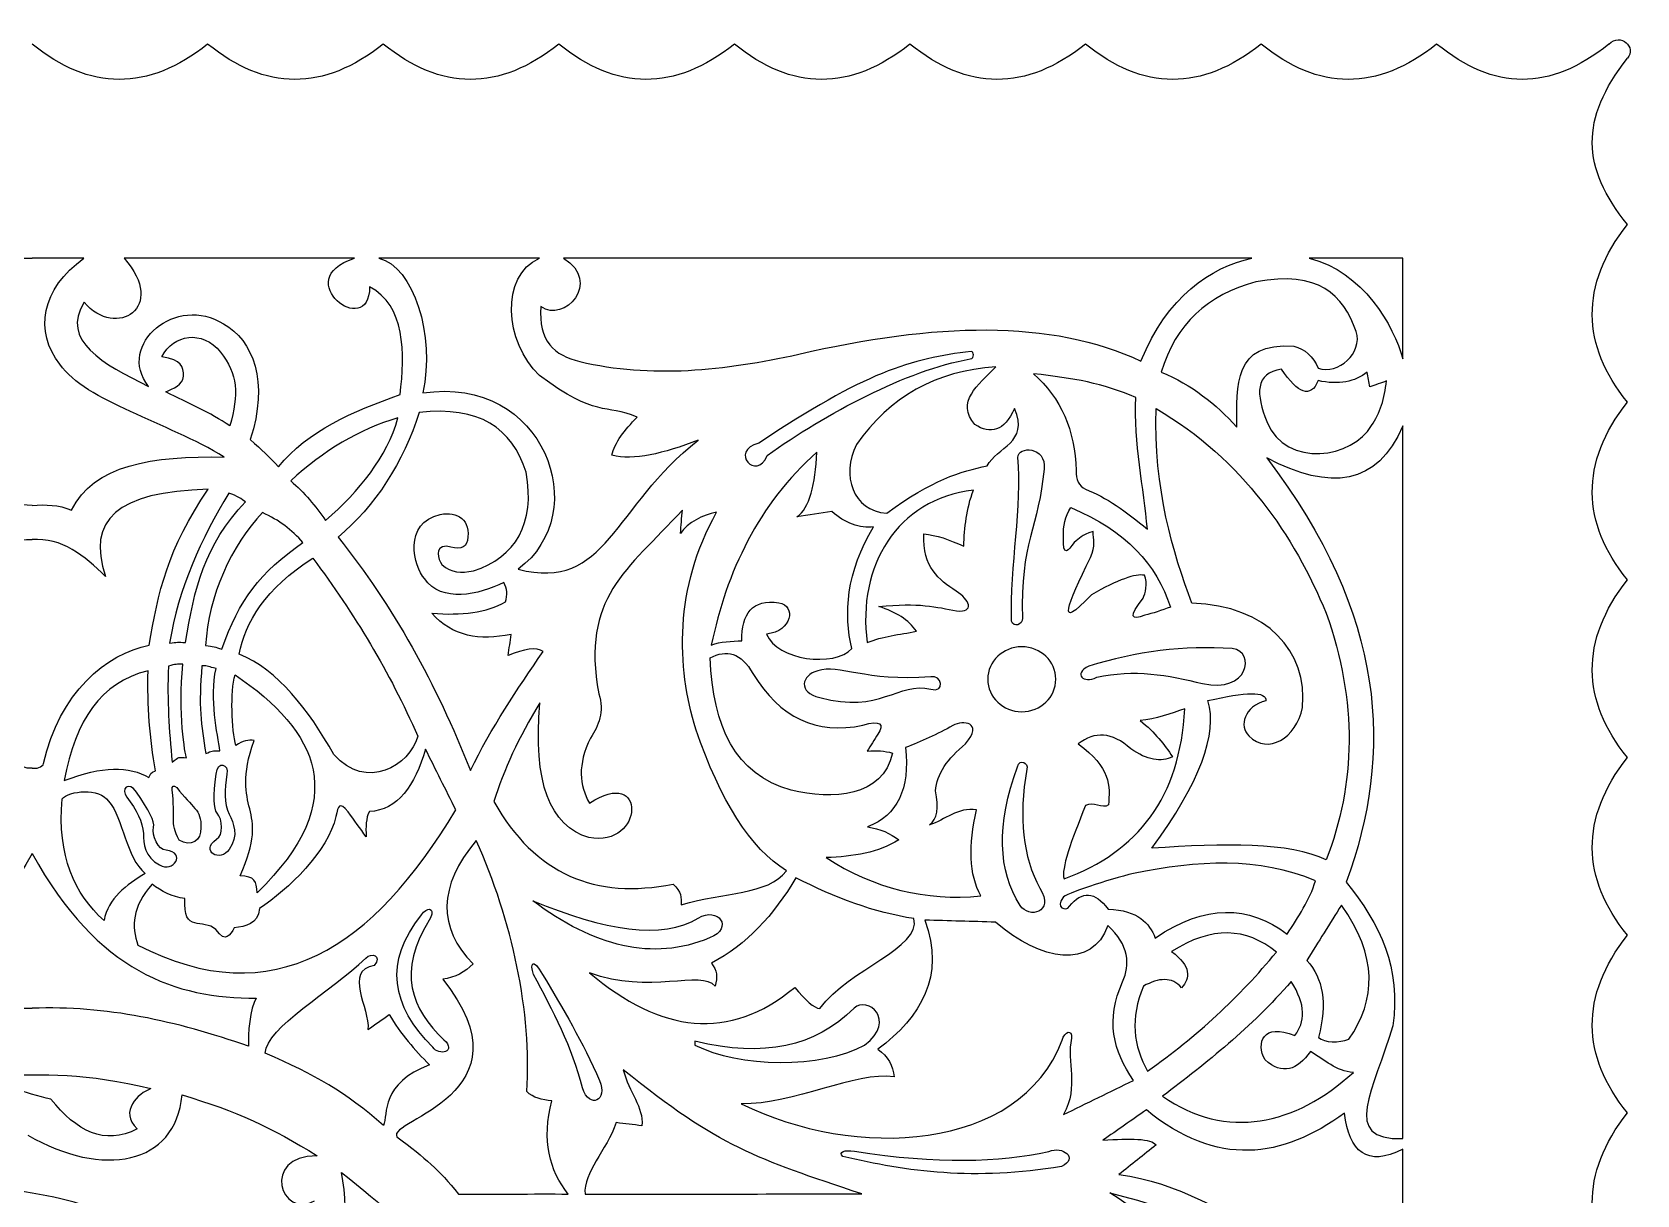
# Model space of a CAD drawing. Extents: x -1 to 1462, y 0 to 2164.
# Drawn here: x 354.2 to 709.4, y 1906.9 to 2164.4 of the extents above; entities that cross this region are included whole.
import ezdxf

# ---------------------------------------------------------------- set-up
doc = ezdxf.new("R2010")
doc.units = 0
doc.layers.add('plan_dekorasyon_araçlar_kutu_dörtgen_33_03', color=7, linetype='CONTINUOUS')

msp = doc.modelspace()

# ---------------------------------------------------------------- linework, layer by layer
at = {"layer": 'plan_dekorasyon_araçlar_kutu_dörtgen_33_03', "color": 1}
for points in [[(425.495523, 2114.276092)], [(430.908523, 2114.277092)], [(624.163525, 2114.279092)], [(562.039524, 2093.640092)], [(633.436525, 2094.816092)], [(567.495524, 2090.225092)], [(653.952525, 2087.119092)], [(598.464524, 2083.459091)], [(602.955524, 2081.040091)], [(397.932523, 2077.164091)], [(657.598525, 2077.156091)], [(572.396524, 2070.190091)], [(411.416523, 2064.994091)], [(562.531524, 2062.951091)], [(401.372523, 2060.340091)], [(505.665524, 2058.042091)], [(540.424524, 2054.841091)], [(414.115523, 2051.331091)], [(416.293523, 2047.888091)], [(458.586523, 2042.520091)], [(606.129525, 2037.064091)], [(504.240524, 2025.809091)], [(573.241524, 2028.261091)], [(619.846525, 2027.880091)], [(379.820522, 2022.952091)], [(387.510522, 2024.411091)], [(394.875522, 2023.442091)], [(553.086524, 2021.594091)], [(609.328525, 2014.544091)], [(441.244523, 2005.615091)], [(394.889522, 2000.091091)], [(572.276524, 2001.696091)], [(386.188522, 1997.135091)], [(360.793522, 1994.577091)], [(377.271522, 1996.106091)], [(563.232524, 1992.173091)], [(452.477523, 1985.371091)], [(638.253525, 1976.44709)], [(403.967523, 1973.79309)], [(465.014523, 1972.03209)], [(440.383523, 1968.90709)], [(643.993525, 1971.05809)], [(549.376524, 1968.08709)], [(592.273524, 1966.52709)], [(629.598525, 1960.66809)], [(465.161523, 1955.72609)], [(632.866525, 1954.16209)], [(536.101524, 1948.21709)], [(387.340522, 1929.03509)], [(431.957523, 1922.28109)], [(533.659524, 1915.42709)], [(657.610525, 1917.00609)], [(422.649523, 1911.85309)], [(476.564523, 1907.06909)], [(592.704524, 1907.33209)]]:
    msp.add_lwpolyline(points, close=True, dxfattribs=at)
for points in [[(657.598525, 2114.280092), (636.850525, 2114.280092)], [(657.598525, 2092.049092), (657.598525, 2114.280092)]]:
    msp.add_lwpolyline(points, dxfattribs=at)
for points in [[(703.215525, 2161.731092), (705.803525, 2164.369092), (709.410526, 2160.859092), (707.298525, 2158.614092)], [(393.019522, 2161.728092), (379.841522, 2151.189092), (366.890522, 2151.367092), (354.154522, 2161.728092)], [(431.884523, 2161.728092), (418.707523, 2151.189092), (405.755523, 2151.367092), (393.019522, 2161.728092)], [(470.749523, 2161.728092), (457.572523, 2151.189092), (444.621523, 2151.367092), (431.884523, 2161.728092)], [(509.614524, 2161.728092), (496.437523, 2151.189092), (483.485523, 2151.367092), (470.749523, 2161.728092)], [(548.479524, 2161.728092), (535.302524, 2151.189092), (522.350524, 2151.367092), (509.614524, 2161.728092)], [(587.344524, 2161.728092), (574.167524, 2151.189092), (561.215524, 2151.367092), (548.479524, 2161.728092)], [(626.209525, 2161.728092), (613.032525, 2151.189092), (600.080524, 2151.367092), (587.344524, 2161.728092)], [(665.074525, 2161.728092), (651.897525, 2151.189092), (638.945525, 2151.367092), (626.209525, 2161.728092)], [(703.215525, 2161.725092), (690.038525, 2151.186092), (677.810525, 2151.364092), (665.074525, 2161.725092)], [(707.298525, 2121.798092), (697.115525, 2134.453092), (696.747525, 2145.018092), (707.298525, 2158.608092)], [(707.298525, 2082.458091), (697.115525, 2095.114092), (696.747525, 2108.212092), (707.298525, 2121.801092)], [(342.694522, 2114.278092), (346.280522, 2114.278092), (350.572522, 2114.278092), (354.158522, 2114.278092)], [(365.621522, 2114.277092), (362.035522, 2114.277092), (357.743522, 2114.277092), (354.157522, 2114.277092)], [(360.322522, 2090.818092), (354.581522, 2097.989092), (356.212522, 2107.635092), (365.621522, 2114.277092)], [(374.512522, 2114.276092), (384.196522, 2103.474092), (372.773522, 2096.226092), (365.658522, 2104.537092)], [(425.495523, 2114.276092), (408.501523, 2114.276092), (391.507522, 2114.276092), (374.512522, 2114.276092)], [(428.876523, 2107.980092), (428.730523, 2095.866092), (410.953523, 2109.715092), (425.495523, 2114.276092)], [(430.908523, 2114.277092), (438.587523, 2112.551092), (443.447523, 2097.182092), (440.635523, 2084.459091)], [(466.466523, 2114.277092), (454.613523, 2114.277092), (442.761523, 2114.277092), (430.908523, 2114.277092)], [(466.466523, 2088.308092), (458.695523, 2095.787092), (457.721523, 2110.425092), (466.466523, 2114.277092)], [(471.805523, 2114.279092), (480.395523, 2109.010092), (471.891523, 2099.797092), (466.801523, 2103.603092)], [(624.163525, 2114.279092), (574.790524, 2114.279092), (521.178524, 2114.279092), (471.805523, 2114.279092)], [(599.616524, 2091.526092), (605.400525, 2105.846092), (615.121525, 2112.342092), (624.163525, 2114.279092)], [(636.850525, 2114.280092), (648.815525, 2111.472092), (655.600525, 2099.210092), (657.598525, 2092.049092)], [(647.272525, 2098.104092), (644.367525, 2106.122092), (638.982525, 2111.731092), (625.076525, 2109.063092)], [(435.615523, 2084.098091), (436.753523, 2093.215092), (436.704523, 2103.897092), (428.876523, 2107.980092)], [(625.076525, 2109.063092), (614.366525, 2106.270092), (607.293525, 2099.689092), (604.118524, 2089.047092)], [(365.658522, 2104.537092), (360.411522, 2096.053092), (369.818522, 2090.893092), (379.929522, 2085.893091)], [(379.929522, 2085.893091), (372.684522, 2095.310092), (386.269522, 2106.432092), (396.506522, 2099.740092)], [(466.801523, 2103.603092), (466.105523, 2095.979092), (469.821523, 2092.770092), (475.405523, 2091.428092)], [(396.506522, 2099.740092), (403.085523, 2096.219092), (406.633523, 2086.915092), (402.435523, 2074.146091)], [(523.904524, 2093.053092), (553.736524, 2100.010092), (579.832524, 2100.897092), (599.616524, 2091.526092)], [(382.895522, 2092.466092), (385.437522, 2097.518092), (391.822522, 2098.498092), (395.876522, 2093.503092)], [(638.848525, 2089.982092), (643.290525, 2088.359092), (648.776525, 2093.349092), (647.272525, 2098.104092)], [(387.668522, 2088.165092), (387.665522, 2090.326092), (387.295522, 2091.797092), (382.895522, 2092.466092)], [(395.876522, 2093.503092), (399.729523, 2088.694092), (399.886523, 2084.171091), (397.932523, 2077.164091)], [(475.405523, 2091.428092), (491.113523, 2087.658092), (507.411524, 2089.439092), (523.904524, 2093.053092)], [(562.039524, 2093.640092), (548.798524, 2092.202092), (538.398524, 2088.969092), (515.016524, 2073.345091)], [(561.834524, 2092.010092), (562.883524, 2092.199092), (562.623524, 2093.597092), (562.039524, 2093.640092)], [(620.838525, 2076.919091), (620.864525, 2086.118091), (619.982525, 2095.819092), (633.436525, 2094.816092)], [(633.436525, 2094.816092), (635.956525, 2094.167092), (637.661525, 2092.574092), (638.848525, 2089.982092)], [(396.704522, 2070.246091), (384.106522, 2078.045091), (366.091522, 2082.489091), (360.322522, 2090.818092)], [(516.899524, 2070.636091), (529.910524, 2079.913091), (547.623524, 2089.454092), (561.834524, 2092.010092)], [(567.495524, 2090.225092), (554.202524, 2089.406092), (543.973524, 2083.588091), (536.646524, 2073.035091)], [(562.860524, 2077.489091), (558.516524, 2082.427091), (563.566524, 2086.260091), (567.495524, 2090.225092)], [(604.118524, 2089.047092), (610.878525, 2086.324091), (616.196525, 2081.997091), (620.838525, 2076.919091)], [(630.757525, 2089.710092), (624.742525, 2088.905092), (625.146525, 2084.104091), (627.460525, 2078.112091)], [(638.821525, 2087.200092), (637.186525, 2083.176091), (634.433525, 2084.314091), (630.757525, 2089.710092)], [(649.702525, 2089.062092), (646.983525, 2086.928092), (643.424525, 2086.195091), (638.821525, 2087.200092)], [(650.306525, 2085.797091), (650.105525, 2086.886092), (649.903525, 2087.974092), (649.702525, 2089.062092)], [(383.784522, 2084.686091), (385.361522, 2085.485091), (387.544522, 2086.198091), (387.668522, 2088.165092)], [(440.635523, 2084.459091), (467.534523, 2088.536092), (478.665523, 2057.952091), (461.756523, 2045.451091)], [(488.105523, 2079.091091), (480.892523, 2082.163091), (479.213523, 2078.819091), (466.466523, 2088.308092)], [(598.464524, 2083.459091), (591.143524, 2086.584091), (584.824524, 2087.767092), (575.854524, 2088.695092)], [(575.854524, 2088.695092), (581.937524, 2083.382091), (584.997524, 2076.189091), (585.273524, 2067.265091)], [(653.952525, 2087.119092), (652.992525, 2086.698092), (651.266525, 2086.218091), (650.306525, 2085.797091)], [(650.656525, 2077.229091), (652.572525, 2079.971091), (653.607525, 2083.289091), (653.952525, 2087.119092)], [(397.932523, 2077.164091), (393.507522, 2080.226091), (388.828522, 2082.096091), (383.784522, 2084.686091)], [(408.732523, 2068.087091), (415.205523, 2076.168091), (425.127523, 2080.395091), (435.615523, 2084.098091)], [(601.051524, 2054.314091), (600.239524, 2063.340091), (598.019524, 2073.490091), (598.464524, 2083.459091)], [(707.298525, 2043.115091), (697.115525, 2055.771091), (696.747525, 2068.869091), (707.298525, 2082.458091)], [(435.141523, 2078.946091), (426.600523, 2076.432091), (418.701523, 2071.747091), (411.416523, 2064.994091)], [(419.128523, 2056.222091), (426.683523, 2062.846091), (432.721523, 2070.264091), (435.141523, 2078.946091)], [(439.863523, 2080.169091), (436.355523, 2069.223091), (430.101523, 2059.298091), (421.894523, 2052.571091)], [(463.554523, 2066.902091), (460.255523, 2076.775091), (453.209523, 2081.600091), (439.863523, 2080.169091)], [(482.513523, 2070.678091), (483.099523, 2073.482091), (485.319523, 2076.287091), (488.105523, 2079.091091)], [(571.648524, 2081.038091), (569.304524, 2075.930091), (566.304524, 2075.219091), (562.860524, 2077.489091)], [(565.611524, 2068.325091), (567.623524, 2072.563091), (574.993524, 2073.268091), (571.648524, 2081.038091)], [(610.900525, 2037.891091), (606.707525, 2049.099091), (602.436524, 2063.235091), (602.955524, 2081.040091)], [(602.955524, 2081.040091), (622.316525, 2069.640091), (633.531525, 2052.768091), (640.632525, 2035.710091)], [(657.598525, 2077.156091), (651.986525, 2064.038091), (641.541525, 2062.644091), (627.452525, 2070.092091)], [(627.460525, 2078.112091), (631.885525, 2067.590091), (646.637525, 2070.131091), (650.656525, 2077.229091)], [(657.598525, 1919.38309), (657.598525, 1971.97409), (657.598525, 2024.565091), (657.598525, 2077.156091)], [(402.435523, 2074.146091), (405.117523, 2071.821091), (406.530523, 2070.411091), (408.732523, 2068.087091)], [(461.756523, 2045.451091), (481.407523, 2040.380091), (482.692523, 2059.211091), (501.637524, 2074.039091)], [(501.637524, 2074.039091), (493.917523, 2071.006091), (487.250523, 2069.471091), (482.513523, 2070.678091)], [(527.884524, 2071.355091), (514.946524, 2059.877091), (507.873524, 2044.830091), (504.512524, 2028.643091)], [(515.016524, 2073.345091), (508.343524, 2071.676091), (514.565524, 2064.710091), (516.899524, 2070.636091)], [(523.459524, 2057.018091), (526.267524, 2059.046091), (527.587524, 2064.145091), (527.884524, 2071.355091)], [(536.646524, 2073.035091), (533.218524, 2066.164091), (535.797524, 2058.416091), (543.358524, 2057.846091)], [(572.396524, 2070.190091), (572.320524, 2072.785091), (578.771524, 2072.677091), (578.165524, 2067.600091)], [(362.871522, 2058.519091), (367.709522, 2068.499091), (380.867522, 2070.636091), (396.704522, 2070.246091)], [(543.358524, 2057.846091), (553.361524, 2065.218091), (559.708524, 2067.104091), (565.611524, 2068.325091)], [(570.983524, 2033.925091), (570.644524, 2046.174091), (573.363524, 2059.593091), (572.396524, 2070.190091)], [(578.165524, 2067.600091), (577.129524, 2055.075091), (572.776524, 2051.181091), (573.397524, 2034.632091)], [(627.452525, 2070.092091), (654.042525, 2035.260091), (655.531525, 2004.682091), (645.065525, 1976.13109)], [(411.416523, 2064.994091), (414.433523, 2062.428091), (416.895523, 2059.416091), (419.128523, 2056.222091)], [(451.868523, 2045.052091), (461.212523, 2048.134091), (465.532523, 2055.497091), (463.554523, 2066.902091)], [(585.273524, 2067.265091), (585.087524, 2065.192091), (585.970524, 2063.973091), (587.355524, 2063.157091)], [(393.131522, 2063.136091), (372.954522, 2062.611091), (366.117522, 2056.316091), (370.431522, 2043.861091)], [(380.093522, 2028.589091), (381.984522, 2040.097091), (384.173522, 2050.148091), (393.131522, 2063.136091)], [(397.706522, 2062.296091), (391.656522, 2052.312091), (386.464522, 2041.089091), (384.607522, 2029.064091)], [(401.372523, 2060.340091), (400.537523, 2061.008091), (399.640523, 2061.631091), (397.706522, 2062.296091)], [(562.531524, 2062.951091), (545.537524, 2060.872091), (536.774524, 2046.181091), (539.012524, 2029.189091)], [(560.412524, 2050.529091), (560.534524, 2054.670091), (560.993524, 2058.810091), (562.531524, 2062.951091)], [(587.355524, 2063.157091), (591.824524, 2061.510091), (596.424524, 2058.085091), (601.051524, 2054.314091)], [(354.158522, 2059.533091), (351.188522, 2059.822091), (348.257522, 2059.723091), (345.444522, 2058.520091)], [(354.157522, 2059.532091), (357.127522, 2059.821091), (360.058522, 2059.722091), (362.871522, 2058.519091)], [(388.131522, 2029.185091), (389.981522, 2041.004091), (392.323522, 2050.834091), (401.372523, 2060.340091)], [(405.140523, 2057.982091), (398.254523, 2050.681091), (393.174522, 2039.588091), (392.564522, 2028.542091)], [(414.115523, 2051.331091), (411.633523, 2054.206091), (408.877523, 2056.285091), (405.140523, 2057.982091)], [(440.993523, 2043.366091), (438.661523, 2045.861091), (436.197523, 2055.776091), (444.507523, 2057.563091)], [(444.507523, 2057.563091), (448.296523, 2058.337091), (451.378523, 2056.367091), (450.505523, 2051.771091)], [(498.098523, 2058.540091), (485.716523, 2045.008091), (475.718523, 2039.299091), (479.585523, 2017.879091)], [(501.103523, 2010.003091), (496.757523, 2023.854091), (496.331523, 2041.345091), (505.665524, 2058.042091)], [(497.679523, 2053.362091), (497.818523, 2055.087091), (497.958523, 2056.813091), (498.098523, 2058.540091)], [(505.665524, 2058.042091), (502.591524, 2057.390091), (499.339523, 2055.897091), (497.679523, 2053.362091)], [(531.218524, 2058.195091), (528.632524, 2057.802091), (526.046524, 2057.410091), (523.459524, 2057.018091)], [(540.424524, 2054.841091), (537.458524, 2054.418091), (534.027524, 2055.635091), (531.218524, 2058.195091)], [(582.463524, 2052.724091), (582.410524, 2054.977091), (582.751524, 2057.142091), (584.111524, 2059.082091)], [(584.111524, 2059.082091), (596.354524, 2053.987091), (603.148524, 2046.397091), (606.129525, 2037.064091)], [(535.656524, 2027.908091), (533.748524, 2035.316091), (534.382524, 2044.940091), (540.424524, 2054.841091)], [(589.036524, 2053.767091), (586.226524, 2052.973091), (586.222524, 2052.240091), (584.817524, 2051.369091)], [(588.431524, 2048.010091), (589.716524, 2050.710091), (589.044524, 2052.019091), (589.036524, 2053.767091)], [(337.884522, 2043.862091), (342.625522, 2048.400091), (347.523522, 2052.513091), (354.158522, 2051.998091)], [(370.431522, 2043.861091), (365.690522, 2048.399091), (360.792522, 2052.512091), (354.157522, 2051.997091)], [(396.142522, 2027.733091), (400.019523, 2038.762091), (404.524523, 2044.681091), (414.115523, 2051.331091)], [(421.894523, 2052.571091), (434.134523, 2037.231091), (443.599523, 2020.142091), (451.168523, 2000.840091)], [(445.924523, 2050.557091), (443.084523, 2050.475091), (444.087523, 2047.612091), (444.825523, 2046.478091)], [(450.505523, 2051.771091), (450.114523, 2050.014091), (448.562523, 2049.713091), (445.924523, 2050.557091)], [(558.706524, 2040.609091), (554.898524, 2043.120091), (551.248524, 2045.819091), (551.560524, 2053.241091)], [(551.560524, 2053.241091), (554.242524, 2053.053091), (557.258524, 2051.974091), (560.412524, 2050.529091)], [(584.817524, 2051.369091), (583.560524, 2049.588091), (582.289524, 2047.743091), (582.463524, 2052.724091)], [(399.985523, 2026.636091), (401.292523, 2033.532091), (405.751523, 2041.179091), (416.293523, 2047.888091)], [(416.293523, 2047.888091), (425.549523, 2035.489091), (433.265523, 2022.748091), (439.539523, 2008.466091)], [(444.825523, 2046.478091), (447.052523, 2044.587091), (448.997523, 2044.603091), (451.868523, 2045.052091)], [(588.644524, 2039.772091), (580.567524, 2031.214091), (583.409524, 2037.632091), (588.431524, 2048.010091)], [(458.586523, 2042.520091), (452.987523, 2039.725091), (444.823523, 2037.908091), (440.993523, 2043.366091)], [(600.382524, 2044.103091), (598.434524, 2044.501091), (594.493524, 2043.129091), (588.644524, 2039.772091)], [(600.116524, 2039.015091), (600.539524, 2039.990091), (601.203524, 2042.360091), (600.382524, 2044.103091)], [(707.298525, 2003.772091), (697.115525, 2016.428091), (696.747525, 2029.525091), (707.298525, 2043.115091)], [(458.961523, 2038.192091), (459.445523, 2039.756091), (459.280523, 2041.191091), (458.586523, 2042.520091)], [(558.817524, 2036.223091), (562.838524, 2035.759091), (561.750524, 2038.716091), (558.706524, 2040.609091)], [(442.654523, 2035.702091), (449.212523, 2035.148091), (454.758523, 2035.841091), (458.961523, 2038.192091)], [(460.206523, 2030.993091), (453.263523, 2029.604091), (447.162523, 2030.498091), (442.654523, 2035.702091)], [(511.277524, 2029.583091), (511.169524, 2035.678091), (513.601524, 2038.830091), (519.459524, 2038.018091)], [(519.459524, 2038.018091), (523.363524, 2037.400091), (522.372524, 2031.679091), (516.760524, 2031.079091)], [(541.632524, 2037.166091), (550.470524, 2038.119091), (554.355524, 2037.053091), (558.817524, 2036.223091)], [(549.940524, 2031.688091), (548.179524, 2034.220091), (545.355524, 2036.008091), (541.632524, 2037.166091)], [(600.447524, 2035.270091), (597.518524, 2034.123091), (596.764524, 2034.824091), (600.116524, 2039.015091)], [(606.129525, 2037.064091), (604.171524, 2036.297091), (602.290524, 2035.684091), (600.447524, 2035.270091)], [(635.388525, 2014.831091), (636.573525, 2027.119091), (627.651525, 2037.415091), (610.900525, 2037.891091)], [(640.632525, 2035.710091), (647.615525, 2016.038091), (647.150525, 1997.924091), (640.632525, 1981.07809)], [(573.397524, 2034.632091), (573.423524, 2032.967091), (571.379524, 2032.577091), (570.983524, 2033.925091)], [(356.705522, 2002.411091), (360.128522, 2017.977091), (370.656522, 2026.856091), (380.093522, 2028.589091)], [(384.607522, 2029.064091), (386.274522, 2029.272091), (386.425522, 2029.370091), (388.131522, 2029.185091)], [(392.564522, 2028.542091), (394.275522, 2028.409091), (394.644522, 2028.235091), (396.142522, 2027.733091)], [(459.550523, 2026.335091), (459.768523, 2027.888091), (459.987523, 2029.440091), (460.206523, 2030.993091)], [(504.512524, 2028.643091), (506.453524, 2029.467091), (509.042524, 2029.496091), (511.277524, 2029.583091)], [(516.760524, 2031.079091), (518.945524, 2025.278091), (531.800524, 2023.607091), (535.656524, 2027.908091)], [(539.012524, 2029.189091), (542.439524, 2030.650091), (546.130524, 2030.963091), (549.940524, 2031.688091)], [(619.846525, 2027.880091), (609.169525, 2028.597091), (598.576524, 2027.201091), (588.056524, 2023.995091)], [(420.973523, 2004.411091), (415.199523, 2014.458091), (408.745523, 2023.033091), (399.985523, 2026.636091)], [(451.168523, 2000.840091), (455.833523, 2010.344091), (461.528523, 2018.816091), (467.299523, 2027.213091)], [(467.299523, 2027.213091), (465.807523, 2028.264091), (463.082523, 2027.795091), (459.550523, 2026.335091)], [(504.240524, 2025.809091), (507.879524, 2027.749091), (511.100524, 2026.989091), (513.718524, 2022.336091)], [(522.196524, 1996.520091), (509.670524, 2000.023091), (504.874524, 2010.670091), (504.240524, 2025.809091)], [(573.241524, 2028.261091), (569.079524, 2028.261091), (565.705524, 2025.045091), (565.705524, 2021.079091)], [(580.777524, 2021.079091), (580.777524, 2025.045091), (577.403524, 2028.261091), (573.241524, 2028.261091)], [(613.252525, 2020.109091), (623.441525, 2017.845091), (625.130525, 2027.124091), (619.846525, 2027.880091)], [(379.820522, 2022.952091), (369.182522, 2020.302091), (363.906522, 2012.112091), (361.273522, 1998.630091)], [(381.451522, 2000.829091), (380.249522, 2007.856091), (379.610522, 2015.296091), (379.820522, 2022.952091)], [(384.335522, 2023.970091), (384.010522, 2016.119091), (384.478522, 2009.955091), (385.170522, 2002.734091)], [(387.510522, 2024.411091), (386.317522, 2024.410091), (385.818522, 2024.463091), (384.335522, 2023.970091)], [(388.324522, 2003.704091), (388.025522, 2004.300091), (386.451522, 2013.709091), (387.510522, 2024.411091)], [(391.759522, 2024.079091), (390.944522, 2015.177091), (391.574522, 2010.935091), (392.601522, 2004.635091)], [(394.875522, 2023.442091), (393.269522, 2023.856091), (393.129522, 2024.058091), (391.759522, 2024.079091)], [(395.732522, 2005.241091), (395.216522, 2008.832091), (393.390522, 2016.777091), (394.875522, 2023.442091)], [(399.279523, 2006.415091), (398.295523, 2009.758091), (398.022523, 2018.443091), (399.080523, 2022.022091)], [(399.080523, 2022.022091), (417.417523, 2009.721091), (425.156523, 1994.376091), (403.967523, 1973.79309)], [(513.718524, 2022.336091), (519.651524, 2012.577091), (527.763524, 2008.741091), (538.091524, 2010.914091)], [(528.066524, 2022.948091), (524.455524, 2022.045091), (523.611524, 2018.081091), (528.537524, 2017.061091)], [(553.086524, 2021.594091), (538.489524, 2020.494091), (532.905524, 2024.446091), (528.066524, 2022.948091)], [(553.086524, 2018.885091), (556.501524, 2017.964091), (555.441524, 2022.221091), (553.086524, 2021.594091)], [(588.056524, 2023.995091), (584.582524, 2022.228091), (586.878524, 2019.991091), (589.822524, 2021.522091)], [(589.822524, 2021.522091), (598.014524, 2023.347091), (605.689525, 2022.060091), (613.252525, 2020.109091)], [(479.585523, 2017.879091), (480.894523, 2013.862091), (479.547523, 2010.828091), (477.787523, 2008.067091)], [(528.537524, 2017.061091), (541.901524, 2013.313091), (545.845524, 2020.632091), (553.086524, 2018.885091)], [(565.705524, 2021.079091), (565.705524, 2017.112091), (569.079524, 2013.897091), (573.241524, 2013.897091)], [(573.241524, 2013.897091), (577.403524, 2013.897091), (580.777524, 2017.112091), (580.777524, 2021.079091)], [(614.462525, 2016.346091), (622.766525, 2018.275091), (627.470525, 2018.470091), (627.295525, 2016.318091)], [(466.575523, 2015.832091), (461.799523, 2008.209091), (458.623523, 2000.985091), (456.360523, 1993.990091)], [(477.429523, 1986.017091), (468.810523, 1988.569091), (464.989523, 1998.209091), (466.575523, 2015.832091)], [(582.601524, 1976.86709), (598.979524, 1982.87109), (608.335525, 1995.038091), (609.328525, 2014.544091)], [(609.328525, 2014.544091), (606.324525, 2013.485091), (602.914524, 2012.230091), (599.438524, 2011.954091)], [(602.013524, 1983.668091), (612.710525, 1998.234091), (616.638525, 2009.002091), (614.462525, 2016.346091)], [(627.295525, 2016.318091), (622.449525, 2015.057091), (621.280525, 2010.706091), (623.536525, 2008.523091)], [(623.536525, 2008.523091), (627.771525, 2004.316091), (633.982525, 2007.977091), (635.388525, 2014.831091)], [(538.091524, 2010.914091), (542.018524, 2012.103091), (542.826524, 2011.085091), (541.396524, 2008.917091)], [(558.007524, 2010.810091), (554.498524, 2008.970091), (550.987524, 2007.233091), (547.478524, 2005.943091)], [(560.817524, 2006.777091), (564.826524, 2011.683091), (560.224524, 2012.085091), (558.007524, 2010.810091)], [(599.438524, 2011.954091), (602.802524, 2009.254091), (604.816525, 2006.599091), (606.606525, 2003.901091)], [(400.200523, 1977.56109), (407.359523, 1993.276091), (397.673522, 1991.387091), (403.301523, 2007.534091)], [(403.301523, 2007.534091), (402.086523, 2007.758091), (400.775523, 2007.411091), (399.279523, 2006.415091)], [(439.539523, 2008.466091), (437.834523, 2001.956091), (428.134523, 1996.234091), (420.973523, 2004.411091)], [(477.787523, 2008.067091), (474.808523, 2002.122091), (475.330523, 1997.555091), (477.534523, 1993.652091)], [(521.148524, 1978.68409), (513.200524, 1983.584091), (506.539524, 1994.113091), (501.103523, 2010.003091)], [(541.396524, 2008.917091), (540.613524, 2007.658091), (539.830524, 2006.400091), (539.047524, 2005.140091)], [(597.366524, 2005.688091), (593.237524, 2009.446091), (589.367524, 2009.585091), (585.710524, 2006.749091)], [(385.170522, 2002.734091), (386.569522, 2003.910091), (386.719522, 2003.867091), (388.324522, 2003.704091)], [(392.601522, 2004.635091), (393.942522, 2005.185091), (393.913522, 2005.326091), (395.732522, 2005.241091)], [(441.244523, 2005.615091), (438.847523, 1997.516091), (435.135523, 1992.046091), (428.813523, 1991.798091)], [(447.955523, 1992.134091), (445.718523, 1996.627091), (443.481523, 2001.121091), (441.244523, 2005.615091)], [(544.625524, 2004.733091), (542.516524, 1994.998091), (531.291524, 1994.273091), (522.196524, 1996.520091)], [(539.047524, 2005.140091), (541.050524, 2005.328091), (542.937524, 2005.253091), (544.625524, 2004.733091)], [(547.478524, 2005.943091), (548.499524, 1996.827091), (545.766524, 1990.927091), (539.095524, 1988.405091)], [(554.167524, 1996.364091), (554.379524, 2000.086091), (556.838524, 2003.527091), (560.817524, 2006.777091)], [(572.276524, 2001.696091), (572.862524, 2003.689091), (574.718524, 2002.498091), (574.395524, 2001.181091)], [(585.710524, 2006.749091), (592.936524, 2001.622091), (592.808524, 1997.415091), (592.428524, 1993.240091)], [(606.606525, 2003.901091), (604.051524, 2002.696091), (601.020524, 2003.125091), (597.366524, 2005.688091)], [(707.298525, 1964.42909), (697.115525, 1977.08509), (696.747525, 1990.183091), (707.298525, 2003.772091)], [(354.158522, 2001.427091), (353.350522, 2001.184091), (351.788522, 2001.605091), (351.611522, 2002.412091)], [(354.157522, 2001.426091), (354.965522, 2001.183091), (356.527522, 2001.604091), (356.705522, 2002.411091)], [(361.273522, 1998.630091), (369.682522, 2001.952091), (375.668522, 2001.825091), (379.994522, 1999.337091)], [(379.994522, 1999.337091), (380.423522, 2000.006091), (380.295522, 2000.477091), (381.451522, 2000.829091)], [(395.114522, 1991.452091), (394.321522, 1992.370091), (394.269522, 1995.247091), (394.889522, 2000.091091)], [(394.889522, 2000.091091), (395.223522, 2003.241091), (397.808522, 2002.255091), (397.288522, 2000.077091)], [(477.534523, 1993.652091), (490.345523, 2002.086091), (489.675523, 1983.781091), (477.429523, 1986.017091)], [(572.865524, 1970.96609), (568.018524, 1978.69309), (567.547524, 1988.787091), (572.276524, 2001.696091)], [(574.395524, 2001.181091), (572.449524, 1990.399091), (573.514524, 1981.70709), (577.221524, 1974.85109)], [(360.793522, 1994.577091), (362.295522, 1996.421091), (369.054522, 1997.130091), (371.095522, 1994.106091)], [(377.271522, 1996.106091), (375.528522, 1998.750091), (373.683522, 1996.687091), (375.147522, 1994.991091)], [(386.718522, 1985.479091), (384.571522, 1989.613091), (385.924522, 1990.217091), (385.187522, 1996.547091)], [(385.187522, 1996.547091), (385.094522, 1997.442091), (385.417522, 1997.654091), (386.188522, 1997.135091)], [(386.188522, 1997.135091), (389.558522, 1992.529091), (391.762522, 1992.345091), (391.487522, 1988.187091)], [(397.288522, 2000.077091), (396.711522, 1996.634091), (396.688522, 1993.559091), (397.759522, 1991.216091)], [(370.095522, 1967.67309), (363.457522, 1973.53709), (359.738522, 1981.96209), (360.793522, 1994.577091)], [(371.095522, 1994.106091), (374.406522, 1990.226091), (374.893522, 1981.55109), (379.220522, 1978.06409)], [(375.147522, 1994.991091), (377.241522, 1992.199091), (378.674522, 1989.478091), (378.799522, 1986.904091)], [(381.040522, 1988.329091), (381.323522, 1989.509091), (380.047522, 1992.089091), (377.271522, 1996.106091)], [(424.149523, 1991.705091), (422.035523, 1994.101091), (422.034523, 1993.117091), (421.394523, 1990.690091)], [(456.360523, 1993.990091), (465.490523, 1977.84309), (478.932523, 1972.26409), (496.068523, 1975.74009)], [(552.811524, 1988.817091), (554.536524, 1990.060091), (554.876524, 1992.687091), (554.167524, 1996.364091)], [(587.378524, 1993.146091), (584.176524, 1985.400091), (581.875524, 1978.95409), (582.601524, 1976.86709)], [(592.428524, 1993.240091), (591.113524, 1992.290091), (588.976524, 1994.053091), (587.378524, 1993.146091)], [(377.546522, 1962.22709), (407.648523, 1946.71409), (429.786523, 1961.79809), (447.955523, 1992.134091)], [(394.992522, 1985.683091), (396.574522, 1986.438091), (396.329522, 1990.078091), (395.114522, 1991.452091)], [(397.759522, 1991.216091), (398.730523, 1989.293091), (399.996523, 1986.399091), (397.759522, 1983.416091)], [(421.394523, 1990.690091), (419.742523, 1982.97809), (410.843523, 1974.56609), (404.482523, 1970.30709)], [(428.105523, 1986.180091), (426.787523, 1988.022091), (425.468523, 1989.863091), (424.149523, 1991.705091)], [(428.813523, 1991.798091), (428.036523, 1990.418091), (428.016523, 1988.349091), (428.105523, 1986.180091)], [(563.232524, 1992.173091), (559.052524, 1992.791091), (556.285524, 1989.936091), (552.811524, 1988.817091)], [(564.174524, 1973.09909), (561.565524, 1977.81809), (561.445524, 1984.314091), (563.232524, 1992.173091)], [(378.799522, 1986.904091), (378.820522, 1984.750091), (379.026522, 1981.59809), (382.383522, 1979.97709)], [(383.799522, 1983.26109), (382.047522, 1983.20609), (380.592522, 1986.550091), (381.040522, 1988.329091)], [(391.487522, 1988.187091), (391.770522, 1985.345091), (389.221522, 1983.846091), (386.718522, 1985.479091)], [(539.095524, 1988.405091), (541.877524, 1987.965091), (544.148524, 1986.971091), (545.989524, 1985.511091)], [(354.156522, 1982.47909), (339.490522, 1956.04409), (322.342522, 1950.47609), (304.531522, 1950.45309)], [(354.156522, 1982.47909), (368.822522, 1956.04409), (385.970522, 1950.47609), (403.781523, 1950.45309)], [(382.383522, 1979.97709), (385.382522, 1978.13509), (388.430522, 1982.64009), (383.799522, 1983.26109)], [(397.759522, 1983.416091), (395.942522, 1980.40209), (391.164522, 1983.00309), (394.992522, 1985.683091)], [(452.477523, 1985.371091), (443.936523, 1975.14809), (443.985523, 1966.08009), (451.771523, 1958.05509)], [(463.645523, 1929.79209), (464.904523, 1947.07009), (460.366523, 1967.81909), (452.477523, 1985.371091)], [(545.989524, 1985.511091), (541.605524, 1982.66709), (535.945524, 1981.82709), (529.911524, 1981.57609)], [(640.632525, 1981.07809), (632.631525, 1985.059091), (617.888525, 1984.726091), (602.013524, 1983.668091)], [(529.911524, 1981.57609), (540.547524, 1974.74709), (551.968524, 1971.92109), (564.174524, 1973.09909)], [(638.253525, 1976.44709), (625.752525, 1981.78909), (612.057525, 1980.92509), (597.985524, 1978.09609)], [(379.220522, 1978.06409), (375.061522, 1975.61509), (370.940522, 1972.48809), (370.095522, 1967.67309)], [(380.712522, 1975.70709), (376.245522, 1970.66009), (376.199522, 1966.33009), (377.546522, 1962.22709)], [(387.982522, 1972.53909), (385.098522, 1972.85709), (382.810522, 1974.13009), (380.712522, 1975.70709)], [(403.967523, 1973.79309), (403.886523, 1976.42909), (403.383523, 1977.44009), (400.200523, 1977.56109)], [(496.068523, 1975.74009), (497.946523, 1974.12709), (497.842523, 1972.63209), (497.865523, 1971.13409)], [(497.865523, 1971.13409), (507.434524, 1974.04209), (516.921524, 1973.18409), (521.148524, 1978.68409)], [(523.252524, 1977.14609), (518.340524, 1968.84109), (512.271524, 1962.27109), (504.533524, 1958.20509)], [(549.376524, 1968.08709), (540.583524, 1969.40009), (531.889524, 1972.69209), (523.252524, 1977.14609)], [(597.985524, 1978.09609), (592.591524, 1976.70109), (582.662524, 1973.62909), (582.331524, 1972.67609)], [(632.013525, 1964.67309), (634.413525, 1968.46009), (636.994525, 1972.17009), (638.253525, 1976.44709)], [(645.065525, 1976.13109), (652.527525, 1967.01409), (657.317525, 1956.91609), (655.356525, 1944.34409)], [(394.849522, 1965.63309), (391.963522, 1968.30109), (387.487522, 1964.62309), (387.982522, 1972.53909)], [(465.014523, 1972.03209), (480.817523, 1965.46309), (493.740523, 1963.34909), (501.632524, 1968.20509)], [(504.104524, 1963.79009), (491.562523, 1958.56009), (478.497523, 1961.87709), (465.014523, 1972.03209)], [(577.221524, 1974.85109), (580.626524, 1969.34709), (574.788524, 1968.05109), (572.865524, 1970.96609)], [(582.331524, 1972.67609), (580.581524, 1970.68309), (583.022524, 1969.48009), (583.816524, 1970.81409)], [(583.816524, 1970.81409), (586.578524, 1974.24009), (589.415524, 1974.15809), (592.334524, 1970.20709)], [(404.482523, 1970.30709), (404.141523, 1966.73909), (401.436523, 1966.44909), (398.876523, 1966.00909)], [(442.855523, 1939.58909), (433.731523, 1948.76909), (431.925523, 1958.47109), (440.383523, 1968.90709)], [(442.384523, 1968.25909), (434.739523, 1956.13209), (438.204523, 1948.02209), (445.328523, 1941.23709)], [(440.383523, 1968.90709), (441.492523, 1970.63409), (443.336523, 1970.68309), (442.384523, 1968.25909)], [(501.632524, 1968.20509), (505.929524, 1970.85509), (509.697524, 1966.02709), (504.104524, 1963.79009)], [(592.334524, 1970.20709), (599.066524, 1969.87809), (601.419524, 1967.10209), (602.804524, 1963.78509)], [(602.804524, 1963.78509), (613.857525, 1971.40209), (623.472525, 1971.02709), (632.013525, 1964.67309)], [(643.993525, 1971.05809), (641.442525, 1966.97609), (638.891525, 1962.89409), (636.339525, 1958.81309)], [(645.641525, 1941.38709), (651.765525, 1950.09109), (651.998525, 1959.84209), (643.993525, 1971.05809)], [(398.876523, 1966.00909), (398.068523, 1964.58809), (397.009522, 1962.43909), (394.849522, 1965.63309)], [(528.536524, 1948.18809), (535.247524, 1957.23509), (550.907524, 1961.39609), (549.376524, 1968.08709)], [(551.815524, 1967.74509), (556.199524, 1955.32609), (551.095524, 1946.38509), (541.348524, 1939.14809)], [(567.429524, 1967.29209), (562.224524, 1967.44309), (557.019524, 1967.59409), (551.815524, 1967.74509)], [(592.273524, 1966.52709), (588.904524, 1956.82209), (577.471524, 1958.54809), (567.429524, 1967.29209)], [(595.565524, 1954.07509), (597.213524, 1957.93409), (597.091524, 1962.19609), (592.273524, 1966.52709)], [(629.598525, 1960.66809), (622.942525, 1966.13509), (615.272525, 1966.46409), (606.418525, 1960.78509)], [(707.298525, 1925.08609), (697.115525, 1937.74209), (696.747525, 1950.84009), (707.298525, 1964.42909)], [(405.767523, 1938.30009), (405.988523, 1943.89709), (420.301523, 1951.93109), (428.033523, 1959.34909)], [(429.911523, 1957.67309), (422.966523, 1956.66209), (428.973523, 1948.23309), (428.504523, 1943.51309)], [(428.033523, 1959.34909), (429.262523, 1960.61509), (431.655523, 1959.95409), (429.911523, 1957.67309)], [(451.771523, 1958.05509), (449.979523, 1956.27609), (447.856523, 1954.98009), (445.044523, 1954.69209)], [(465.161523, 1955.72609), (464.279523, 1958.19309), (464.962523, 1959.50209), (467.163523, 1955.72609)], [(504.533524, 1958.20509), (505.765524, 1956.75509), (505.993524, 1955.05409), (505.341524, 1953.13409)], [(601.104524, 1934.29409), (611.970525, 1941.99109), (621.480525, 1950.77309), (629.598525, 1960.66809)], [(606.418525, 1960.78509), (610.759525, 1957.47409), (610.562525, 1954.95409), (608.620525, 1952.74209)], [(636.339525, 1958.81309), (639.913525, 1954.70709), (640.985525, 1949.63409), (638.908525, 1941.76009)], [(445.044523, 1954.69209), (465.450523, 1929.12409), (432.584523, 1923.42609), (434.903523, 1919.79509)], [(475.993523, 1930.58809), (473.749523, 1939.59809), (469.468523, 1947.66809), (465.161523, 1955.72609)], [(467.163523, 1955.72609), (471.616523, 1948.20109), (476.107523, 1940.72009), (479.761523, 1932.23609)], [(505.341524, 1953.13409), (502.319524, 1956.76409), (490.702523, 1951.15109), (477.553523, 1956.07709)], [(477.553523, 1956.07709), (493.300523, 1942.75009), (508.487524, 1940.75709), (522.978524, 1952.86209)], [(597.984524, 1932.26509), (593.500524, 1938.70209), (591.726524, 1945.75309), (595.565524, 1954.07509)], [(608.620525, 1952.74209), (606.499525, 1955.31909), (603.539524, 1954.95309), (600.163524, 1953.13209)], [(632.866525, 1954.16209), (624.070525, 1943.93109), (614.140525, 1936.16309), (604.402524, 1928.75909)], [(633.685525, 1942.19109), (635.996525, 1945.17609), (636.207525, 1948.97809), (632.866525, 1954.16209)], [(403.781523, 1950.45309), (402.413523, 1948.26109), (401.860523, 1942.48909), (402.065523, 1939.82609)], [(522.978524, 1952.86209), (525.334524, 1950.01009), (527.279524, 1948.21409), (528.536524, 1948.18809)], [(538.456524, 1940.09309), (545.736524, 1945.56809), (539.064524, 1951.13109), (536.101524, 1948.21709)], [(600.163524, 1953.13209), (597.222524, 1946.01809), (597.922524, 1939.83809), (601.104524, 1934.29409)], [(307.081522, 1940.68009), (322.136522, 1946.24209), (338.198522, 1948.56109), (354.156522, 1948.23609)], [(402.065523, 1939.82609), (385.955522, 1945.43509), (370.556522, 1948.85109), (354.156522, 1948.23609)], [(428.504523, 1943.51309), (430.073523, 1944.61909), (431.644523, 1945.72409), (433.213523, 1946.83009)], [(433.213523, 1946.83009), (435.752523, 1942.58209), (438.838523, 1938.98909), (442.162523, 1935.68309)], [(536.101524, 1948.21709), (527.388524, 1939.69909), (516.262524, 1937.22709), (500.896523, 1940.91709)], [(582.157524, 1941.16509), (582.734524, 1943.18509), (584.404524, 1943.66309), (584.267524, 1941.58409)], [(627.095525, 1936.79009), (625.020525, 1940.53909), (626.576525, 1945.11309), (633.685525, 1942.19109)], [(655.356525, 1944.34409), (651.282525, 1930.18609), (643.592525, 1918.89909), (657.598525, 1919.38309)], [(445.328523, 1941.23709), (448.184523, 1938.59809), (444.239523, 1937.60709), (442.855523, 1939.58909)], [(500.896523, 1940.91709), (500.896523, 1940.64209), (500.896523, 1940.36709), (500.896523, 1940.09309)], [(500.896523, 1940.09309), (510.450524, 1935.10109), (529.059524, 1934.84009), (538.456524, 1940.09309)], [(511.149524, 1927.08309), (536.202524, 1914.62809), (572.765524, 1916.28909), (582.157524, 1941.16509)], [(584.267524, 1941.58409), (582.954524, 1936.24509), (586.057524, 1931.14009), (582.448524, 1924.68109)], [(638.908525, 1941.76009), (640.382525, 1940.54509), (643.363525, 1940.52209), (645.641525, 1941.38709)], [(431.957523, 1922.28109), (423.448523, 1929.70709), (416.899523, 1933.45909), (405.767523, 1938.30009)], [(541.348524, 1939.14809), (543.637524, 1937.61109), (544.729524, 1935.52109), (544.976524, 1933.04209)], [(637.144525, 1938.62809), (634.235525, 1934.49509), (630.947525, 1933.38809), (627.095525, 1936.79009)], [(646.642525, 1934.02809), (642.809525, 1934.30509), (640.271525, 1936.82009), (637.144525, 1938.62809)], [(358.331522, 1928.10609), (352.834522, 1929.26809), (345.592522, 1931.93509), (345.876522, 1933.31209)], [(345.876522, 1933.31209), (356.705522, 1933.60809), (366.301522, 1933.97109), (380.474522, 1930.42809)], [(442.162523, 1935.68309), (431.306523, 1931.70809), (432.922523, 1924.74609), (431.957523, 1922.28109)], [(537.809524, 1907.12609), (514.593524, 1914.91709), (506.169524, 1917.47609), (485.012523, 1934.62409)], [(485.012523, 1934.62409), (486.296523, 1929.61909), (489.572523, 1926.30509), (489.150523, 1922.22209)], [(544.976524, 1933.04209), (536.467524, 1934.35309), (522.661524, 1926.83209), (511.149524, 1927.08309)], [(604.402524, 1928.75909), (618.640525, 1918.92709), (633.739525, 1922.27109), (646.642525, 1934.02809)], [(353.182522, 1920.11709), (369.844522, 1910.58609), (385.922522, 1913.44409), (387.340522, 1929.03509)], [(380.474522, 1930.42809), (377.580522, 1929.37009), (373.388522, 1925.46709), (377.405522, 1921.51309)], [(387.340522, 1929.03509), (399.387523, 1925.49209), (407.258523, 1921.82409), (417.250523, 1915.56609)], [(469.207523, 1927.73109), (467.057523, 1927.89909), (465.089523, 1928.36709), (463.645523, 1929.79209)], [(479.761523, 1932.23609), (481.684523, 1927.80109), (477.602523, 1925.78009), (475.993523, 1930.58809)], [(582.448524, 1924.68109), (587.626524, 1927.20909), (592.805524, 1929.73709), (597.984524, 1932.26509)], [(377.405522, 1921.51309), (370.187522, 1917.77309), (363.979522, 1921.01109), (358.331522, 1928.10609)], [(472.836523, 1907.08709), (468.650523, 1912.31609), (466.956523, 1919.04809), (469.207523, 1927.73109)], [(600.815524, 1925.71909), (597.603524, 1923.47709), (594.391524, 1921.23409), (591.179524, 1918.99209)], [(644.685525, 1925.03009), (630.909525, 1914.94909), (616.474525, 1912.87709), (600.815524, 1925.71909)], [(483.471523, 1922.90409), (481.332523, 1916.74209), (476.112523, 1911.81809), (476.564523, 1907.06909)], [(489.150523, 1922.22209), (487.257523, 1922.44909), (485.364523, 1922.67709), (483.471523, 1922.90409)], [(657.610525, 1917.00609), (649.632525, 1913.00809), (645.756525, 1916.46909), (644.685525, 1925.03009)], [(707.298525, 1885.74309), (697.115525, 1898.39909), (696.747525, 1911.49709), (707.298525, 1925.08609)], [(434.903523, 1919.79509), (441.421523, 1914.84209), (444.057523, 1912.64909), (448.521523, 1907.08709)], [(591.179524, 1918.99209), (597.221524, 1919.45209), (601.941524, 1919.41509), (602.956524, 1917.99009)], [(417.250523, 1915.56609), (404.569523, 1915.54709), (409.316523, 1901.36509), (416.678523, 1905.60709)], [(533.659524, 1915.42709), (532.506524, 1916.36609), (534.070524, 1916.94909), (536.185524, 1916.60909)], [(582.051524, 1913.19009), (562.933524, 1910.01509), (547.747524, 1912.00009), (533.659524, 1915.42709)], [(536.185524, 1916.60909), (554.743524, 1913.62409), (568.121524, 1914.21809), (579.225524, 1916.48709)], [(579.225524, 1916.48709), (582.286524, 1917.92009), (585.877524, 1914.99609), (582.051524, 1913.19009)], [(602.956524, 1917.99009), (600.206524, 1915.79209), (597.456524, 1913.59409), (594.706524, 1911.39509)], [(657.600525, 1865.005089), (657.603525, 1882.33909), (657.607525, 1899.67309), (657.610525, 1917.00609)], [(370.664522, 1893.71109), (377.534522, 1910.32909), (343.679522, 1904.38409), (337.454522, 1913.29909)], [(418.314523, 1847.082089), (413.839523, 1867.020089), (426.653523, 1892.15109), (422.649523, 1911.85309)], [(422.649523, 1911.85309), (432.013523, 1904.55709), (437.828523, 1899.04809), (444.509523, 1891.29109)], [(594.706524, 1911.39509), (620.900525, 1908.09909), (639.088525, 1883.13809), (651.741525, 1894.44109)], [(448.521523, 1907.08709), (456.091523, 1906.99209), (465.266523, 1907.18109), (472.836523, 1907.08709)], [(476.564523, 1907.06909), (497.464523, 1907.08909), (516.910524, 1907.10709), (537.809524, 1907.12609)], [(592.704524, 1907.33209), (625.442525, 1899.81809), (657.600525, 1875.443089), (635.091525, 1855.644089)], [(606.870525, 1894.04009), (603.316524, 1898.83409), (598.459524, 1904.11009), (592.704524, 1907.33209)]]:
    msp.add_open_spline(points, degree=3, dxfattribs=at)

doc.saveas('drawing.dxf')
